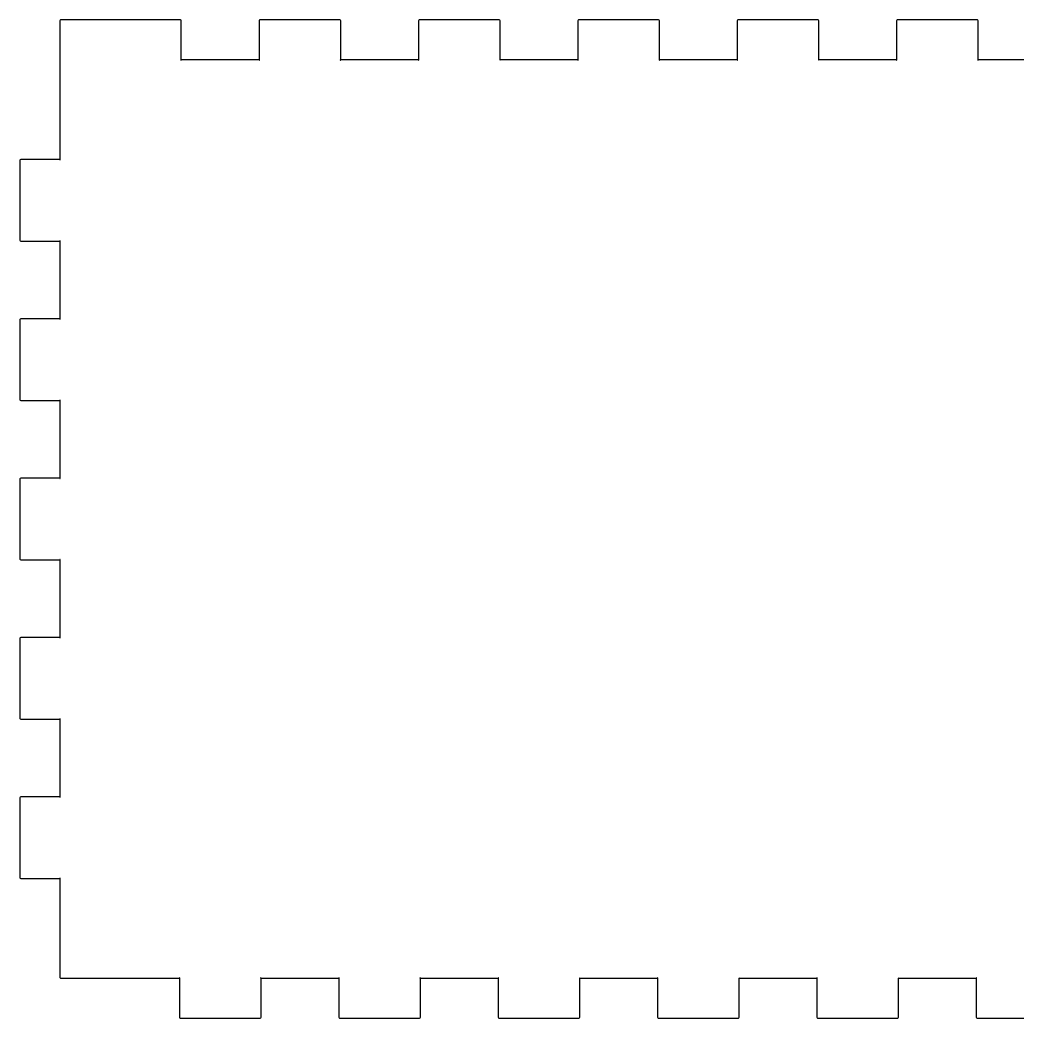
# Model space of a CAD drawing. Header units: millimetres. Extents: x 10 to 620, y 8 to 435.
# Drawn here: x 312.2 to 412.3, y 22.2 to 122.4 of the extents above; entities that cross this region are included whole.
import ezdxf

# ---------------------------------------------------------------- set-up
doc = ezdxf.new("R2010")
doc.units = ezdxf.units.MM

msp = doc.modelspace()

# ---------------------------------------------------------------- linework, layer by layer
at = {"color": 7, "linetype": 'Continuous'}
for p, q in [((316.23, 122.37), (316.2, 122.32)), ((316.23, 122.37), (316.2, 122.32)), ((316.2, 122.32), (316.2, 122.3)), ((316.2, 122.32), (316.2, 122.3)), ((316.2, 122.3), (316.2, 118.3)), ((316.2, 122.3), (316.2, 118.3)), ((316.28, 122.4), (316.23, 122.37)), ((316.28, 122.4), (316.23, 122.37)), ((316.3, 122.4), (316.28, 122.4)), ((316.3, 122.4), (316.28, 122.4)), ((328.3, 122.4), (316.3, 122.4)), ((328.3, 122.4), (316.3, 122.4)), ((328.32, 122.4), (328.3, 122.4)), ((328.32, 122.4), (328.3, 122.4)), ((328.37, 122.37), (328.32, 122.4)), ((328.37, 122.37), (328.32, 122.4)), ((328.4, 122.32), (328.37, 122.37)), ((328.4, 122.32), (328.37, 122.37)), ((328.4, 122.3), (328.4, 122.32)), ((328.4, 122.3), (328.4, 122.32)), ((328.4, 118.4), (328.4, 122.3)), ((328.4, 118.4), (328.4, 122.3)), ((336.23, 122.37), (336.2, 122.32)), ((336.23, 122.37), (336.2, 122.32)), ((336.2, 122.32), (336.2, 122.3)), ((336.2, 122.32), (336.2, 122.3)), ((336.2, 122.3), (336.2, 118.4)), ((336.2, 122.3), (336.2, 118.4)), ((336.28, 122.4), (336.23, 122.37)), ((336.28, 122.4), (336.23, 122.37)), ((336.3, 122.4), (336.28, 122.4)), ((336.3, 122.4), (336.28, 122.4)), ((344.3, 122.4), (336.3, 122.4)), ((344.3, 122.4), (336.3, 122.4)), ((344.32, 122.4), (344.3, 122.4)), ((344.32, 122.4), (344.3, 122.4)), ((344.37, 122.37), (344.32, 122.4)), ((344.37, 122.37), (344.32, 122.4)), ((344.4, 122.32), (344.37, 122.37)), ((344.4, 122.32), (344.37, 122.37)), ((344.4, 122.3), (344.4, 122.32)), ((344.4, 122.3), (344.4, 122.32)), ((344.4, 118.4), (344.4, 122.3)), ((344.4, 118.4), (344.4, 122.3)), ((352.23, 122.37), (352.2, 122.32)), ((352.23, 122.37), (352.2, 122.32)), ((352.2, 122.32), (352.2, 122.3)), ((352.2, 122.32), (352.2, 122.3)), ((352.2, 122.3), (352.2, 118.4)), ((352.2, 122.3), (352.2, 118.4)), ((352.28, 122.4), (352.23, 122.37)), ((352.28, 122.4), (352.23, 122.37)), ((352.3, 122.4), (352.28, 122.4)), ((352.3, 122.4), (352.28, 122.4)), ((360.3, 122.4), (352.3, 122.4)), ((360.3, 122.4), (352.3, 122.4)), ((360.32, 122.4), (360.3, 122.4)), ((360.32, 122.4), (360.3, 122.4)), ((360.37, 122.37), (360.32, 122.4)), ((360.37, 122.37), (360.32, 122.4)), ((360.4, 122.32), (360.37, 122.37)), ((360.4, 122.32), (360.37, 122.37)), ((360.4, 122.3), (360.4, 122.32)), ((360.4, 122.3), (360.4, 122.32)), ((360.4, 118.4), (360.4, 122.3)), ((360.4, 118.4), (360.4, 122.3)), ((368.23, 122.37), (368.2, 122.32)), ((368.23, 122.37), (368.2, 122.32)), ((368.2, 122.32), (368.2, 122.3)), ((368.2, 122.32), (368.2, 122.3)), ((368.2, 122.3), (368.2, 118.4)), ((368.2, 122.3), (368.2, 118.4)), ((368.28, 122.4), (368.23, 122.37)), ((368.28, 122.4), (368.23, 122.37)), ((368.3, 122.4), (368.28, 122.4)), ((368.3, 122.4), (368.28, 122.4)), ((376.3, 122.4), (368.3, 122.4)), ((376.3, 122.4), (368.3, 122.4)), ((376.31, 122.4), (376.3, 122.4)), ((376.31, 122.4), (376.3, 122.4)), ((376.37, 122.37), (376.31, 122.4)), ((376.37, 122.37), (376.31, 122.4)), ((376.4, 122.32), (376.37, 122.37)), ((376.4, 122.32), (376.37, 122.37)), ((376.4, 122.3), (376.4, 122.32)), ((376.4, 122.3), (376.4, 122.32)), ((376.4, 118.4), (376.4, 122.3)), ((376.4, 118.4), (376.4, 122.3)), ((384.23, 122.37), (384.2, 122.32)), ((384.23, 122.37), (384.2, 122.32)), ((384.2, 122.32), (384.2, 122.3)), ((384.2, 122.32), (384.2, 122.3)), ((384.2, 122.3), (384.2, 118.4)), ((384.2, 122.3), (384.2, 118.4)), ((384.28, 122.4), (384.23, 122.37)), ((384.28, 122.4), (384.23, 122.37)), ((384.3, 122.4), (384.28, 122.4)), ((384.3, 122.4), (384.28, 122.4)), ((392.3, 122.4), (384.3, 122.4)), ((392.3, 122.4), (384.3, 122.4)), ((392.32, 122.4), (392.3, 122.4)), ((392.32, 122.4), (392.3, 122.4)), ((392.37, 122.37), (392.32, 122.4)), ((392.37, 122.37), (392.32, 122.4)), ((392.4, 122.32), (392.37, 122.37)), ((392.4, 122.32), (392.37, 122.37)), ((392.4, 122.3), (392.4, 122.32)), ((392.4, 122.3), (392.4, 122.32)), ((392.4, 118.4), (392.4, 122.3)), ((392.4, 118.4), (392.4, 122.3)), ((400.23, 122.37), (400.2, 122.32)), ((400.23, 122.37), (400.2, 122.32)), ((400.2, 122.32), (400.2, 122.3)), ((400.2, 122.32), (400.2, 122.3)), ((400.2, 122.3), (400.2, 118.4)), ((400.2, 122.3), (400.2, 118.4)), ((400.28, 122.4), (400.23, 122.37)), ((400.28, 122.4), (400.23, 122.37)), ((400.3, 122.4), (400.28, 122.4)), ((400.3, 122.4), (400.28, 122.4)), ((408.3, 122.4), (400.3, 122.4)), ((408.3, 122.4), (400.3, 122.4)), ((408.32, 122.4), (408.3, 122.4)), ((408.32, 122.4), (408.3, 122.4)), ((408.37, 122.37), (408.32, 122.4)), ((408.37, 122.37), (408.32, 122.4)), ((408.4, 122.32), (408.37, 122.37)), ((408.4, 122.32), (408.37, 122.37)), ((408.4, 122.3), (408.4, 122.32)), ((408.4, 122.3), (408.4, 122.32)), ((408.4, 118.4), (408.4, 122.3)), ((408.4, 118.4), (408.4, 122.3)), ((316.2, 118.3), (316.2, 108.4)), ((316.2, 118.3), (316.2, 108.4)), ((328.39, 118.4), (328.36, 118.39)), ((328.39, 118.4), (328.36, 118.39)), ((328.36, 118.39), (328.36, 118.36)), ((328.36, 118.39), (328.36, 118.36)), ((328.36, 118.36), (328.38, 118.36)), ((328.36, 118.36), (328.38, 118.36)), ((328.38, 118.36), (328.4, 118.39)), ((328.38, 118.36), (328.4, 118.39)), ((328.4, 118.4), (328.39, 118.4)), ((328.4, 118.4), (328.39, 118.4)), ((336.2, 118.4), (328.4, 118.4)), ((328.4, 118.39), (328.4, 118.4)), ((336.2, 118.4), (328.4, 118.4)), ((328.4, 118.39), (328.4, 118.4)), ((336.2, 118.4), (336.2, 118.39)), ((336.21, 118.4), (336.2, 118.4)), ((336.2, 118.4), (336.2, 118.39)), ((336.21, 118.4), (336.2, 118.4)), ((336.2, 118.39), (336.21, 118.36)), ((336.2, 118.39), (336.21, 118.36)), ((336.24, 118.39), (336.21, 118.4)), ((336.24, 118.39), (336.21, 118.4)), ((336.21, 118.36), (336.24, 118.36)), ((336.21, 118.36), (336.24, 118.36)), ((336.24, 118.36), (336.24, 118.39)), ((336.24, 118.36), (336.24, 118.39)), ((344.39, 118.4), (344.36, 118.39)), ((344.39, 118.4), (344.36, 118.39)), ((344.36, 118.39), (344.36, 118.36)), ((344.36, 118.39), (344.36, 118.36)), ((344.36, 118.36), (344.39, 118.36)), ((344.36, 118.36), (344.39, 118.36)), ((344.4, 118.4), (344.39, 118.4)), ((344.4, 118.4), (344.39, 118.4)), ((344.39, 118.36), (344.4, 118.39)), ((344.39, 118.36), (344.4, 118.39)), ((352.2, 118.4), (344.4, 118.4)), ((344.4, 118.39), (344.4, 118.4)), ((352.2, 118.4), (344.4, 118.4)), ((344.4, 118.39), (344.4, 118.4)), ((352.2, 118.4), (352.2, 118.39)), ((352.21, 118.4), (352.2, 118.4)), ((352.2, 118.4), (352.2, 118.39)), ((352.21, 118.4), (352.2, 118.4)), ((352.2, 118.39), (352.21, 118.36)), ((352.2, 118.39), (352.21, 118.36)), ((352.24, 118.39), (352.21, 118.4)), ((352.24, 118.39), (352.21, 118.4)), ((352.21, 118.36), (352.24, 118.36)), ((352.21, 118.36), (352.24, 118.36)), ((352.24, 118.36), (352.24, 118.39)), ((352.24, 118.36), (352.24, 118.39)), ((360.39, 118.4), (360.36, 118.39)), ((360.39, 118.4), (360.36, 118.39)), ((360.36, 118.39), (360.36, 118.36)), ((360.36, 118.39), (360.36, 118.36)), ((360.36, 118.36), (360.38, 118.36)), ((360.36, 118.36), (360.38, 118.36)), ((360.38, 118.36), (360.4, 118.39)), ((360.38, 118.36), (360.4, 118.39)), ((360.4, 118.4), (360.39, 118.4)), ((360.4, 118.4), (360.39, 118.4)), ((368.2, 118.4), (360.4, 118.4)), ((360.4, 118.39), (360.4, 118.4)), ((368.2, 118.4), (360.4, 118.4)), ((360.4, 118.39), (360.4, 118.4)), ((368.2, 118.4), (368.2, 118.39)), ((368.21, 118.4), (368.2, 118.4)), ((368.2, 118.4), (368.2, 118.39)), ((368.21, 118.4), (368.2, 118.4)), ((368.2, 118.39), (368.21, 118.36)), ((368.2, 118.39), (368.21, 118.36)), ((368.24, 118.39), (368.21, 118.4)), ((368.24, 118.39), (368.21, 118.4)), ((368.21, 118.36), (368.24, 118.36)), ((368.21, 118.36), (368.24, 118.36)), ((368.24, 118.36), (368.24, 118.39)), ((368.24, 118.36), (368.24, 118.39)), ((376.39, 118.4), (376.36, 118.39)), ((376.39, 118.4), (376.36, 118.39)), ((376.36, 118.39), (376.36, 118.36)), ((376.36, 118.39), (376.36, 118.36)), ((376.36, 118.36), (376.39, 118.36)), ((376.36, 118.36), (376.39, 118.36)), ((376.4, 118.4), (376.39, 118.4)), ((376.4, 118.4), (376.39, 118.4)), ((376.39, 118.36), (376.4, 118.39)), ((376.39, 118.36), (376.4, 118.39)), ((384.2, 118.4), (376.4, 118.4)), ((376.4, 118.39), (376.4, 118.4)), ((384.2, 118.4), (376.4, 118.4)), ((376.4, 118.39), (376.4, 118.4)), ((384.2, 118.4), (384.2, 118.39)), ((384.21, 118.4), (384.2, 118.4)), ((384.2, 118.4), (384.2, 118.39)), ((384.21, 118.4), (384.2, 118.4)), ((384.2, 118.39), (384.21, 118.36)), ((384.2, 118.39), (384.21, 118.36)), ((384.24, 118.39), (384.21, 118.4)), ((384.24, 118.39), (384.21, 118.4)), ((384.21, 118.36), (384.24, 118.36)), ((384.21, 118.36), (384.24, 118.36)), ((384.24, 118.36), (384.24, 118.39)), ((384.24, 118.36), (384.24, 118.39)), ((392.39, 118.4), (392.36, 118.39)), ((392.39, 118.4), (392.36, 118.39)), ((392.36, 118.39), (392.36, 118.36)), ((392.36, 118.39), (392.36, 118.36)), ((392.36, 118.36), (392.38, 118.36)), ((392.36, 118.36), (392.38, 118.36)), ((392.38, 118.36), (392.4, 118.39)), ((392.38, 118.36), (392.4, 118.39)), ((392.4, 118.4), (392.39, 118.4)), ((392.4, 118.4), (392.39, 118.4)), ((400.2, 118.4), (392.4, 118.4)), ((392.4, 118.39), (392.4, 118.4)), ((400.2, 118.4), (392.4, 118.4)), ((392.4, 118.39), (392.4, 118.4)), ((400.2, 118.4), (400.2, 118.39)), ((400.21, 118.4), (400.2, 118.4)), ((400.2, 118.4), (400.2, 118.39)), ((400.21, 118.4), (400.2, 118.4)), ((400.2, 118.39), (400.21, 118.36)), ((400.2, 118.39), (400.21, 118.36)), ((400.24, 118.39), (400.21, 118.4)), ((400.24, 118.39), (400.21, 118.4)), ((400.21, 118.36), (400.24, 118.36)), ((400.21, 118.36), (400.24, 118.36)), ((400.24, 118.36), (400.24, 118.39)), ((400.24, 118.36), (400.24, 118.39)), ((408.39, 118.4), (408.36, 118.39)), ((408.39, 118.4), (408.36, 118.39)), ((408.36, 118.39), (408.36, 118.36)), ((408.36, 118.39), (408.36, 118.36)), ((408.36, 118.36), (408.39, 118.36)), ((408.36, 118.36), (408.39, 118.36)), ((408.4, 118.4), (408.39, 118.4)), ((408.4, 118.4), (408.39, 118.4)), ((408.39, 118.36), (408.4, 118.39)), ((408.39, 118.36), (408.4, 118.39)), ((416.2, 118.4), (408.4, 118.4)), ((408.4, 118.39), (408.4, 118.4)), ((416.2, 118.4), (408.4, 118.4)), ((408.4, 118.39), (408.4, 118.4)), ((312.23, 108.37), (312.2, 108.32)), ((312.23, 108.37), (312.2, 108.32)), ((312.2, 108.32), (312.2, 108.3)), ((312.2, 108.32), (312.2, 108.3)), ((312.2, 108.3), (312.2, 100.3)), ((312.2, 108.3), (312.2, 100.3)), ((312.28, 108.4), (312.23, 108.37)), ((312.28, 108.4), (312.23, 108.37)), ((312.3, 108.4), (312.28, 108.4)), ((312.3, 108.4), (312.28, 108.4)), ((316.2, 108.4), (312.3, 108.4)), ((316.2, 108.4), (312.3, 108.4)), ((316.2, 108.4), (316.2, 108.39)), ((316.21, 108.4), (316.2, 108.4)), ((316.2, 108.4), (316.2, 108.39)), ((316.21, 108.4), (316.2, 108.4)), ((316.2, 108.39), (316.21, 108.36)), ((316.2, 108.39), (316.21, 108.36)), ((316.24, 108.39), (316.21, 108.4)), ((316.24, 108.39), (316.21, 108.4)), ((316.21, 108.36), (316.24, 108.36)), ((316.21, 108.36), (316.24, 108.36)), ((316.24, 108.36), (316.24, 108.39)), ((316.24, 108.36), (316.24, 108.39)), ((312.2, 100.3), (312.2, 100.28)), ((312.2, 100.3), (312.2, 100.28)), ((312.2, 100.28), (312.23, 100.23)), ((312.2, 100.28), (312.23, 100.23)), ((312.23, 100.23), (312.28, 100.2)), ((312.23, 100.23), (312.28, 100.2)), ((312.28, 100.2), (312.3, 100.2)), ((312.28, 100.2), (312.3, 100.2)), ((312.3, 100.2), (316.2, 100.2)), ((312.3, 100.2), (316.2, 100.2)), ((316.21, 100.24), (316.2, 100.21)), ((316.21, 100.24), (316.2, 100.21)), ((316.2, 100.21), (316.2, 100.2)), ((316.2, 100.21), (316.2, 100.2)), ((316.2, 100.2), (316.21, 100.2)), ((316.2, 100.2), (316.2, 92.4)), ((316.2, 100.2), (316.2, 92.4)), ((316.2, 100.2), (316.21, 100.2)), ((316.24, 100.24), (316.21, 100.24)), ((316.24, 100.24), (316.21, 100.24)), ((316.21, 100.2), (316.24, 100.22)), ((316.21, 100.2), (316.24, 100.22)), ((316.24, 100.22), (316.24, 100.24)), ((316.24, 100.22), (316.24, 100.24)), ((312.23, 92.37), (312.2, 92.32)), ((312.23, 92.37), (312.2, 92.32)), ((312.2, 92.32), (312.2, 92.3)), ((312.2, 92.32), (312.2, 92.3)), ((312.2, 92.3), (312.2, 84.3)), ((312.2, 92.3), (312.2, 84.3)), ((312.28, 92.4), (312.23, 92.37)), ((312.28, 92.4), (312.23, 92.37)), ((312.3, 92.4), (312.28, 92.4)), ((312.3, 92.4), (312.28, 92.4)), ((316.2, 92.4), (312.3, 92.4)), ((316.2, 92.4), (312.3, 92.4)), ((316.2, 92.4), (316.2, 92.39)), ((316.21, 92.4), (316.2, 92.4)), ((316.2, 92.4), (316.2, 92.39)), ((316.21, 92.4), (316.2, 92.4)), ((316.2, 92.39), (316.21, 92.36)), ((316.2, 92.39), (316.21, 92.36)), ((316.24, 92.39), (316.21, 92.4)), ((316.24, 92.39), (316.21, 92.4)), ((316.21, 92.36), (316.24, 92.36)), ((316.21, 92.36), (316.24, 92.36)), ((316.24, 92.36), (316.24, 92.39)), ((316.24, 92.36), (316.24, 92.39)), ((312.2, 84.3), (312.2, 84.28)), ((312.2, 84.3), (312.2, 84.28)), ((312.2, 84.28), (312.23, 84.23)), ((312.2, 84.28), (312.23, 84.23)), ((312.23, 84.23), (312.28, 84.2)), ((312.23, 84.23), (312.28, 84.2)), ((312.28, 84.2), (312.3, 84.2)), ((312.28, 84.2), (312.3, 84.2)), ((312.3, 84.2), (316.2, 84.2)), ((312.3, 84.2), (316.2, 84.2)), ((316.21, 84.24), (316.2, 84.21)), ((316.21, 84.24), (316.2, 84.21)), ((316.2, 84.21), (316.2, 84.2)), ((316.2, 84.21), (316.2, 84.2)), ((316.2, 84.2), (316.21, 84.2)), ((316.2, 84.2), (316.2, 76.4)), ((316.2, 84.2), (316.2, 76.4)), ((316.2, 84.2), (316.21, 84.2)), ((316.24, 84.24), (316.21, 84.24)), ((316.24, 84.24), (316.21, 84.24)), ((316.21, 84.2), (316.24, 84.21)), ((316.21, 84.2), (316.24, 84.21)), ((316.24, 84.21), (316.24, 84.24)), ((316.24, 84.21), (316.24, 84.24)), ((312.23, 76.37), (312.2, 76.32)), ((312.23, 76.37), (312.2, 76.32)), ((312.2, 76.32), (312.2, 76.3)), ((312.2, 76.32), (312.2, 76.3)), ((312.2, 76.3), (312.2, 68.3)), ((312.2, 76.3), (312.2, 68.3)), ((312.28, 76.4), (312.23, 76.37)), ((312.28, 76.4), (312.23, 76.37)), ((312.3, 76.4), (312.28, 76.4)), ((312.3, 76.4), (312.28, 76.4)), ((316.2, 76.4), (312.3, 76.4)), ((316.2, 76.4), (312.3, 76.4)), ((316.2, 76.4), (316.2, 76.39)), ((316.21, 76.4), (316.2, 76.4)), ((316.2, 76.4), (316.2, 76.39)), ((316.21, 76.4), (316.2, 76.4)), ((316.2, 76.39), (316.21, 76.36)), ((316.2, 76.39), (316.21, 76.36)), ((316.24, 76.39), (316.21, 76.4)), ((316.24, 76.39), (316.21, 76.4)), ((316.21, 76.36), (316.24, 76.36)), ((316.21, 76.36), (316.24, 76.36)), ((316.24, 76.36), (316.24, 76.39)), ((316.24, 76.36), (316.24, 76.39)), ((312.2, 68.3), (312.2, 68.28)), ((312.2, 68.3), (312.2, 68.28)), ((312.2, 68.28), (312.23, 68.23)), ((312.2, 68.28), (312.23, 68.23)), ((312.23, 68.23), (312.28, 68.2)), ((312.23, 68.23), (312.28, 68.2)), ((312.28, 68.2), (312.3, 68.2)), ((312.28, 68.2), (312.3, 68.2)), ((312.3, 68.2), (316.2, 68.2)), ((312.3, 68.2), (316.2, 68.2)), ((316.21, 68.24), (316.2, 68.21)), ((316.21, 68.24), (316.2, 68.21)), ((316.2, 68.21), (316.2, 68.2)), ((316.2, 68.21), (316.2, 68.2)), ((316.2, 68.2), (316.21, 68.2)), ((316.2, 68.2), (316.2, 60.4)), ((316.2, 68.2), (316.2, 60.4)), ((316.2, 68.2), (316.21, 68.2)), ((316.24, 68.24), (316.21, 68.24)), ((316.24, 68.24), (316.21, 68.24)), ((316.21, 68.2), (316.24, 68.22)), ((316.21, 68.2), (316.24, 68.22)), ((316.24, 68.22), (316.24, 68.24)), ((316.24, 68.22), (316.24, 68.24)), ((312.23, 60.37), (312.2, 60.32)), ((312.23, 60.37), (312.2, 60.32)), ((312.2, 60.32), (312.2, 60.3)), ((312.2, 60.32), (312.2, 60.3)), ((312.2, 60.3), (312.2, 52.3)), ((312.2, 60.3), (312.2, 52.3)), ((312.28, 60.4), (312.23, 60.37)), ((312.28, 60.4), (312.23, 60.37)), ((312.3, 60.4), (312.28, 60.4)), ((312.3, 60.4), (312.28, 60.4)), ((316.2, 60.4), (312.3, 60.4)), ((316.2, 60.4), (312.3, 60.4)), ((316.2, 60.4), (316.2, 60.39)), ((316.21, 60.4), (316.2, 60.4)), ((316.2, 60.4), (316.2, 60.39)), ((316.21, 60.4), (316.2, 60.4)), ((316.2, 60.39), (316.21, 60.36)), ((316.2, 60.39), (316.21, 60.36)), ((316.24, 60.39), (316.21, 60.4)), ((316.24, 60.39), (316.21, 60.4)), ((316.21, 60.36), (316.24, 60.36)), ((316.21, 60.36), (316.24, 60.36)), ((316.24, 60.36), (316.24, 60.39)), ((316.24, 60.36), (316.24, 60.39)), ((312.2, 52.3), (312.2, 52.28)), ((312.2, 52.3), (312.2, 52.28)), ((312.2, 52.28), (312.23, 52.23)), ((312.2, 52.28), (312.23, 52.23)), ((312.23, 52.23), (312.28, 52.2)), ((312.23, 52.23), (312.28, 52.2)), ((312.28, 52.2), (312.3, 52.2)), ((312.28, 52.2), (312.3, 52.2)), ((312.3, 52.2), (316.2, 52.2)), ((312.3, 52.2), (316.2, 52.2)), ((316.21, 52.24), (316.2, 52.21)), ((316.21, 52.24), (316.2, 52.21)), ((316.2, 52.21), (316.2, 52.2)), ((316.2, 52.21), (316.2, 52.2)), ((316.2, 52.2), (316.21, 52.2)), ((316.2, 52.2), (316.2, 44.4)), ((316.2, 52.2), (316.2, 44.4)), ((316.2, 52.2), (316.21, 52.2)), ((316.24, 52.24), (316.21, 52.24)), ((316.24, 52.24), (316.21, 52.24)), ((316.21, 52.2), (316.24, 52.22)), ((316.21, 52.2), (316.24, 52.22)), ((316.24, 52.22), (316.24, 52.24)), ((316.24, 52.22), (316.24, 52.24)), ((312.23, 44.37), (312.2, 44.32)), ((312.23, 44.37), (312.2, 44.32)), ((312.2, 44.32), (312.2, 44.3)), ((312.2, 44.32), (312.2, 44.3)), ((312.2, 44.3), (312.2, 36.3)), ((312.2, 44.3), (312.2, 36.3)), ((312.28, 44.4), (312.23, 44.37)), ((312.28, 44.4), (312.23, 44.37)), ((312.3, 44.4), (312.28, 44.4)), ((312.3, 44.4), (312.28, 44.4)), ((316.2, 44.4), (312.3, 44.4)), ((316.2, 44.4), (312.3, 44.4)), ((316.2, 44.4), (316.2, 44.39)), ((316.21, 44.4), (316.2, 44.4)), ((316.2, 44.4), (316.2, 44.39)), ((316.21, 44.4), (316.2, 44.4)), ((316.2, 44.39), (316.21, 44.36)), ((316.2, 44.39), (316.21, 44.36)), ((316.24, 44.39), (316.21, 44.4)), ((316.24, 44.39), (316.21, 44.4)), ((316.21, 44.36), (316.24, 44.36)), ((316.21, 44.36), (316.24, 44.36)), ((316.24, 44.36), (316.24, 44.39)), ((316.24, 44.36), (316.24, 44.39)), ((312.2, 36.3), (312.2, 36.28)), ((312.2, 36.3), (312.2, 36.28)), ((312.2, 36.28), (312.23, 36.23)), ((312.2, 36.28), (312.23, 36.23)), ((312.23, 36.23), (312.28, 36.2)), ((312.23, 36.23), (312.28, 36.2)), ((312.28, 36.2), (312.3, 36.2)), ((312.28, 36.2), (312.3, 36.2)), ((312.3, 36.2), (316.2, 36.2)), ((312.3, 36.2), (316.2, 36.2)), ((316.21, 36.24), (316.2, 36.21)), ((316.21, 36.24), (316.2, 36.21)), ((316.2, 36.21), (316.2, 36.2)), ((316.2, 36.21), (316.2, 36.2)), ((316.2, 36.2), (316.21, 36.2)), ((316.2, 36.2), (316.2, 26.3)), ((316.2, 36.2), (316.2, 26.3)), ((316.2, 36.2), (316.21, 36.2)), ((316.24, 36.24), (316.21, 36.24)), ((316.24, 36.24), (316.21, 36.24)), ((316.21, 36.2), (316.24, 36.21)), ((316.21, 36.2), (316.24, 36.21)), ((316.24, 36.21), (316.24, 36.24)), ((316.24, 36.21), (316.24, 36.24)), ((316.2, 26.3), (316.2, 26.28)), ((316.2, 26.3), (316.2, 26.28)), ((316.2, 26.28), (316.23, 26.23)), ((316.2, 26.28), (316.23, 26.23)), ((316.23, 26.23), (316.28, 26.2)), ((316.23, 26.23), (316.28, 26.2)), ((316.28, 26.2), (316.3, 26.2)), ((316.28, 26.2), (316.3, 26.2)), ((316.3, 26.2), (328.2, 26.2)), ((316.3, 26.2), (328.2, 26.2)), ((328.21, 26.24), (328.2, 26.21)), ((328.21, 26.24), (328.2, 26.21)), ((328.2, 26.21), (328.2, 26.2)), ((328.2, 26.21), (328.2, 26.2)), ((328.2, 26.2), (328.21, 26.2)), ((328.2, 26.2), (328.2, 22.3)), ((328.2, 26.2), (328.2, 22.3)), ((328.2, 26.2), (328.21, 26.2)), ((328.24, 26.24), (328.21, 26.24)), ((328.24, 26.24), (328.21, 26.24)), ((328.21, 26.2), (328.24, 26.22)), ((328.21, 26.2), (328.24, 26.22)), ((328.24, 26.22), (328.24, 26.24)), ((328.24, 26.22), (328.24, 26.24)), ((336.38, 26.24), (336.36, 26.24)), ((336.36, 26.24), (336.36, 26.22)), ((336.38, 26.24), (336.36, 26.24)), ((336.36, 26.24), (336.36, 26.22)), ((336.36, 26.22), (336.39, 26.2)), ((336.36, 26.22), (336.39, 26.2)), ((336.4, 26.21), (336.38, 26.24)), ((336.4, 26.21), (336.38, 26.24)), ((336.39, 26.2), (336.4, 26.2)), ((336.39, 26.2), (336.4, 26.2)), ((336.4, 26.2), (336.4, 26.21)), ((336.4, 26.2), (336.4, 26.21)), ((336.4, 22.3), (336.4, 26.2)), ((336.4, 26.2), (344.2, 26.2)), ((336.4, 22.3), (336.4, 26.2)), ((336.4, 26.2), (344.2, 26.2)), ((344.21, 26.24), (344.2, 26.21)), ((344.21, 26.24), (344.2, 26.21)), ((344.2, 26.21), (344.2, 26.2)), ((344.2, 26.21), (344.2, 26.2)), ((344.2, 26.2), (344.21, 26.2)), ((344.2, 26.2), (344.2, 22.3)), ((344.2, 26.2), (344.2, 22.3)), ((344.2, 26.2), (344.21, 26.2)), ((344.24, 26.24), (344.21, 26.24)), ((344.24, 26.24), (344.21, 26.24)), ((344.21, 26.2), (344.24, 26.22)), ((344.21, 26.2), (344.24, 26.22)), ((344.24, 26.22), (344.24, 26.24)), ((344.24, 26.22), (344.24, 26.24)), ((352.38, 26.24), (352.36, 26.24)), ((352.36, 26.24), (352.36, 26.22)), ((352.38, 26.24), (352.36, 26.24)), ((352.36, 26.24), (352.36, 26.22)), ((352.36, 26.22), (352.39, 26.2)), ((352.36, 26.22), (352.39, 26.2)), ((352.4, 26.21), (352.38, 26.24)), ((352.4, 26.21), (352.38, 26.24)), ((352.39, 26.2), (352.4, 26.2)), ((352.39, 26.2), (352.4, 26.2)), ((352.4, 26.2), (352.4, 26.21)), ((352.4, 26.2), (352.4, 26.21)), ((352.4, 22.3), (352.4, 26.2)), ((352.4, 26.2), (360.2, 26.2)), ((352.4, 22.3), (352.4, 26.2)), ((352.4, 26.2), (360.2, 26.2)), ((360.21, 26.24), (360.2, 26.21)), ((360.21, 26.24), (360.2, 26.21)), ((360.2, 26.21), (360.2, 26.2)), ((360.2, 26.21), (360.2, 26.2)), ((360.2, 26.2), (360.21, 26.2)), ((360.2, 26.2), (360.2, 22.3)), ((360.2, 26.2), (360.2, 22.3)), ((360.2, 26.2), (360.21, 26.2)), ((360.24, 26.24), (360.21, 26.24)), ((360.24, 26.24), (360.21, 26.24)), ((360.21, 26.2), (360.24, 26.22)), ((360.21, 26.2), (360.24, 26.22)), ((360.24, 26.22), (360.24, 26.24)), ((360.24, 26.22), (360.24, 26.24)), ((368.38, 26.24), (368.36, 26.24)), ((368.36, 26.24), (368.36, 26.22)), ((368.38, 26.24), (368.36, 26.24)), ((368.36, 26.24), (368.36, 26.22)), ((368.36, 26.22), (368.39, 26.2)), ((368.36, 26.22), (368.39, 26.2)), ((368.4, 26.21), (368.38, 26.24)), ((368.4, 26.21), (368.38, 26.24)), ((368.39, 26.2), (368.4, 26.2)), ((368.39, 26.2), (368.4, 26.2)), ((368.4, 26.2), (368.4, 26.21)), ((368.4, 26.2), (368.4, 26.21)), ((368.4, 22.3), (368.4, 26.2)), ((368.4, 26.2), (376.2, 26.2)), ((368.4, 22.3), (368.4, 26.2)), ((368.4, 26.2), (376.2, 26.2)), ((376.21, 26.24), (376.2, 26.21)), ((376.21, 26.24), (376.2, 26.21)), ((376.2, 26.21), (376.2, 26.2)), ((376.2, 26.21), (376.2, 26.2)), ((376.2, 26.2), (376.21, 26.2)), ((376.2, 26.2), (376.2, 22.3)), ((376.2, 26.2), (376.2, 22.3)), ((376.2, 26.2), (376.21, 26.2)), ((376.24, 26.24), (376.21, 26.24)), ((376.24, 26.24), (376.21, 26.24)), ((376.21, 26.2), (376.24, 26.22)), ((376.21, 26.2), (376.24, 26.22)), ((376.24, 26.22), (376.24, 26.24)), ((376.24, 26.22), (376.24, 26.24)), ((384.38, 26.24), (384.36, 26.24)), ((384.36, 26.24), (384.36, 26.22)), ((384.38, 26.24), (384.36, 26.24)), ((384.36, 26.24), (384.36, 26.22)), ((384.36, 26.22), (384.39, 26.2)), ((384.36, 26.22), (384.39, 26.2)), ((384.4, 26.21), (384.38, 26.24)), ((384.4, 26.21), (384.38, 26.24)), ((384.39, 26.2), (384.4, 26.2)), ((384.39, 26.2), (384.4, 26.2)), ((384.4, 26.2), (384.4, 26.21)), ((384.4, 26.2), (384.4, 26.21)), ((384.4, 22.3), (384.4, 26.2)), ((384.4, 26.2), (392.2, 26.2)), ((384.4, 22.3), (384.4, 26.2)), ((384.4, 26.2), (392.2, 26.2)), ((392.21, 26.24), (392.2, 26.21)), ((392.21, 26.24), (392.2, 26.21)), ((392.2, 26.21), (392.2, 26.2)), ((392.2, 26.21), (392.2, 26.2)), ((392.2, 26.2), (392.21, 26.2)), ((392.2, 26.2), (392.2, 22.3)), ((392.2, 26.2), (392.2, 22.3)), ((392.2, 26.2), (392.21, 26.2)), ((392.24, 26.24), (392.21, 26.24)), ((392.24, 26.24), (392.21, 26.24)), ((392.21, 26.2), (392.24, 26.22)), ((392.21, 26.2), (392.24, 26.22)), ((392.24, 26.22), (392.24, 26.24)), ((392.24, 26.22), (392.24, 26.24)), ((400.38, 26.24), (400.36, 26.24)), ((400.36, 26.24), (400.36, 26.22)), ((400.38, 26.24), (400.36, 26.24)), ((400.36, 26.24), (400.36, 26.22)), ((400.36, 26.22), (400.39, 26.2)), ((400.36, 26.22), (400.39, 26.2)), ((400.4, 26.21), (400.38, 26.24)), ((400.4, 26.21), (400.38, 26.24)), ((400.39, 26.2), (400.4, 26.2)), ((400.39, 26.2), (400.4, 26.2)), ((400.4, 26.2), (400.4, 26.21)), ((400.4, 26.2), (400.4, 26.21)), ((400.4, 22.3), (400.4, 26.2)), ((400.4, 26.2), (408.2, 26.2)), ((400.4, 22.3), (400.4, 26.2)), ((400.4, 26.2), (408.2, 26.2)), ((408.21, 26.24), (408.2, 26.21)), ((408.21, 26.24), (408.2, 26.21)), ((408.2, 26.21), (408.2, 26.2)), ((408.2, 26.21), (408.2, 26.2)), ((408.2, 26.2), (408.21, 26.2)), ((408.2, 26.2), (408.2, 22.3)), ((408.2, 26.2), (408.2, 22.3)), ((408.2, 26.2), (408.21, 26.2)), ((408.24, 26.24), (408.21, 26.24)), ((408.24, 26.24), (408.21, 26.24)), ((408.21, 26.2), (408.24, 26.22)), ((408.21, 26.2), (408.24, 26.22)), ((408.24, 26.22), (408.24, 26.24)), ((408.24, 26.22), (408.24, 26.24)), ((328.2, 22.3), (328.2, 22.28)), ((328.2, 22.3), (328.2, 22.28)), ((328.2, 22.28), (328.23, 22.23)), ((328.2, 22.28), (328.23, 22.23)), ((328.23, 22.23), (328.28, 22.2)), ((328.23, 22.23), (328.28, 22.2)), ((328.28, 22.2), (328.3, 22.2)), ((328.28, 22.2), (328.3, 22.2)), ((328.3, 22.2), (336.3, 22.2)), ((328.3, 22.2), (336.3, 22.2)), ((336.3, 22.2), (336.32, 22.2)), ((336.3, 22.2), (336.32, 22.2)), ((336.32, 22.2), (336.37, 22.23)), ((336.32, 22.2), (336.37, 22.23)), ((336.37, 22.23), (336.4, 22.28)), ((336.37, 22.23), (336.4, 22.28)), ((336.4, 22.28), (336.4, 22.3)), ((336.4, 22.28), (336.4, 22.3)), ((344.2, 22.3), (344.2, 22.28)), ((344.2, 22.3), (344.2, 22.28)), ((344.2, 22.28), (344.23, 22.23)), ((344.2, 22.28), (344.23, 22.23)), ((344.23, 22.23), (344.28, 22.2)), ((344.23, 22.23), (344.28, 22.2)), ((344.28, 22.2), (344.3, 22.2)), ((344.28, 22.2), (344.3, 22.2)), ((344.3, 22.2), (352.3, 22.2)), ((344.3, 22.2), (352.3, 22.2)), ((352.3, 22.2), (352.32, 22.2)), ((352.3, 22.2), (352.32, 22.2)), ((352.32, 22.2), (352.37, 22.23)), ((352.32, 22.2), (352.37, 22.23)), ((352.37, 22.23), (352.4, 22.28)), ((352.37, 22.23), (352.4, 22.28)), ((352.4, 22.28), (352.4, 22.3)), ((352.4, 22.28), (352.4, 22.3)), ((360.2, 22.3), (360.2, 22.28)), ((360.2, 22.3), (360.2, 22.28)), ((360.2, 22.28), (360.23, 22.23)), ((360.2, 22.28), (360.23, 22.23)), ((360.23, 22.23), (360.28, 22.2)), ((360.23, 22.23), (360.28, 22.2)), ((360.28, 22.2), (360.3, 22.2)), ((360.28, 22.2), (360.3, 22.2)), ((360.3, 22.2), (368.3, 22.2)), ((360.3, 22.2), (368.3, 22.2)), ((368.3, 22.2), (368.32, 22.2)), ((368.3, 22.2), (368.32, 22.2)), ((368.32, 22.2), (368.37, 22.23)), ((368.32, 22.2), (368.37, 22.23)), ((368.37, 22.23), (368.4, 22.28)), ((368.37, 22.23), (368.4, 22.28)), ((368.4, 22.28), (368.4, 22.3)), ((368.4, 22.28), (368.4, 22.3)), ((376.2, 22.3), (376.2, 22.28)), ((376.2, 22.3), (376.2, 22.28)), ((376.2, 22.28), (376.23, 22.23)), ((376.2, 22.28), (376.23, 22.23)), ((376.23, 22.23), (376.28, 22.2)), ((376.23, 22.23), (376.28, 22.2)), ((376.28, 22.2), (376.3, 22.2)), ((376.28, 22.2), (376.3, 22.2)), ((376.3, 22.2), (384.3, 22.2)), ((376.3, 22.2), (384.3, 22.2)), ((384.3, 22.2), (384.32, 22.2)), ((384.3, 22.2), (384.32, 22.2)), ((384.32, 22.2), (384.37, 22.23)), ((384.32, 22.2), (384.37, 22.23)), ((384.37, 22.23), (384.4, 22.28)), ((384.37, 22.23), (384.4, 22.28)), ((384.4, 22.28), (384.4, 22.3)), ((384.4, 22.28), (384.4, 22.3)), ((392.2, 22.3), (392.2, 22.28)), ((392.2, 22.3), (392.2, 22.28)), ((392.2, 22.28), (392.23, 22.23)), ((392.2, 22.28), (392.23, 22.23)), ((392.23, 22.23), (392.28, 22.2)), ((392.23, 22.23), (392.28, 22.2)), ((392.28, 22.2), (392.3, 22.2)), ((392.28, 22.2), (392.3, 22.2)), ((392.3, 22.2), (400.3, 22.2)), ((392.3, 22.2), (400.3, 22.2)), ((400.3, 22.2), (400.32, 22.2)), ((400.3, 22.2), (400.32, 22.2)), ((400.32, 22.2), (400.37, 22.23)), ((400.32, 22.2), (400.37, 22.23)), ((400.37, 22.23), (400.4, 22.28)), ((400.37, 22.23), (400.4, 22.28)), ((400.4, 22.28), (400.4, 22.3)), ((400.4, 22.28), (400.4, 22.3)), ((408.2, 22.3), (408.2, 22.28)), ((408.2, 22.3), (408.2, 22.28)), ((408.2, 22.28), (408.23, 22.23)), ((408.2, 22.28), (408.23, 22.23)), ((408.23, 22.23), (408.28, 22.2)), ((408.23, 22.23), (408.28, 22.2)), ((408.28, 22.2), (408.3, 22.2)), ((408.28, 22.2), (408.3, 22.2)), ((408.3, 22.2), (416.3, 22.2)), ((408.3, 22.2), (416.3, 22.2))]:
    msp.add_line(p, q, dxfattribs=at)

doc.saveas('drawing.dxf')
